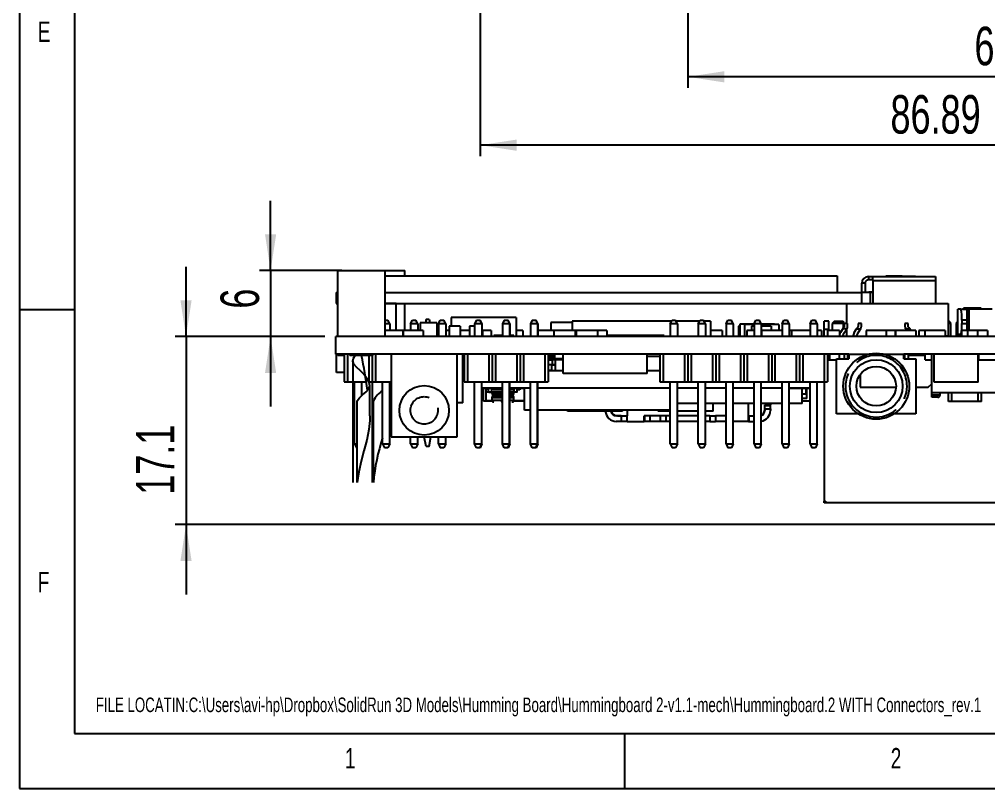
# Model space of a CAD drawing. Extents: x 5 to 415, y 3 to 292.
# Drawn here: x 5 to 93.1, y 5 to 74.9 of the extents above; entities that cross this region are included whole.
import ezdxf
from ezdxf.enums import TextEntityAlignment as Align

# ---------------------------------------------------------------- set-up
doc = ezdxf.new("R2010")
doc.units = 0
doc.linetypes.add('PHANTOM', pattern=[12.7, 6.35, -1.27, 1.27, -1.27, 1.27, -1.27])
doc.layers.get('0').update_dxf_attribs({"linetype": 'CONTINUOUS'})
doc.dimstyles.new('SLDDIMSTYLE0', dxfattribs={"dimtxt": 3.5, "dimasz": 3.302, "dimexe": 0, "dimexo": 0.0625, "dimgap": 0.875, "dimtad": 1, "dimrnd": 1e-09, "dimzin": 12, "dimsah": 1, "dimcen": 0.09, "dimazin": 3, "dimtfac": 1, "dimtmove": 0, "dimatfit": 3})
doc.dimstyles.new('SLDDIMSTYLE1', dxfattribs={"dimtxt": 3.5, "dimasz": 3.302, "dimexe": 0, "dimexo": 0.0625, "dimgap": 0.875, "dimtad": 1, "dimrnd": 1e-09, "dimzin": 12, "dimsah": 1, "dimcen": 0.09, "dimazin": 3, "dimtfac": 1, "dimtofl": 0, "dimtmove": 0, "dimatfit": 3})
doc.dimstyles.new('SLDDIMSTYLE6', dxfattribs={"dimtxt": 3.5, "dimasz": 3.302, "dimexe": 0, "dimexo": 0.0625, "dimgap": 0.875, "dimtad": 1, "dimrnd": 1e-09, "dimzin": 12, "dimsah": 1, "dimcen": 0.09, "dimazin": 3, "dimtfac": 1, "dimtmove": 0, "dimatfit": 3})

# ---------------------------------------------------------------- blocks, each defined once
blk = doc.blocks.new('_D_7')
at = {"color": 7, "linetype": 'CONTINUOUS'}
for p, q in [((133.75, 106.352), (133.75, 68.668)), ((65.734, 105.401), (65.734, 68.668)), ((133.75, 69.668), (65.734, 69.668))]:
    blk.add_line(p, q, dxfattribs=at)
for points in [[(65.734, 69.668), (69.036, 69.16), (69.036, 70.176)], [(133.75, 69.668), (130.448, 70.176), (130.448, 69.16)]]:
    blk.add_solid(points, dxfattribs=at)
at = {"color": 7, "linetype": 'CONTINUOUS', "width": 0.7}
blk.add_text('68.02', height=3.5, dxfattribs=at).set_placement((91.775, 69.668), align=Align.BOTTOM_LEFT)
blk = doc.blocks.new('_D_8')
at = {"color": 7, "linetype": 'CONTINUOUS'}
for p, q in [((133.75, 106.352), (133.75, 62.459)), ((46.865, 101.815), (46.865, 62.459)), ((133.75, 63.459), (46.865, 63.459))]:
    blk.add_line(p, q, dxfattribs=at)
for points in [[(46.865, 63.459), (50.167, 62.951), (50.167, 63.967)], [(133.75, 63.459), (130.448, 63.967), (130.448, 62.951)]]:
    blk.add_solid(points, dxfattribs=at)
at = {"color": 7, "linetype": 'CONTINUOUS', "width": 0.7}
blk.add_text('86.89', height=3.5, dxfattribs=at).set_placement((84.143, 63.459), align=Align.BOTTOM_LEFT)
blk = doc.blocks.new('_D_18')
at = {"color": 7, "linetype": 'CONTINUOUS'}
for p, q in [((20.141, 46.062), (20.141, 52.412)), ((32.75, 46.062), (19.141, 46.062)), ((20.141, 46.062), (20.141, 28.982)), ((99.45, 28.982), (19.141, 28.982)), ((20.141, 28.982), (20.141, 22.632))]:
    blk.add_line(p, q, dxfattribs=at)
for points in [[(20.141, 46.062), (20.649, 49.364), (19.633, 49.364)], [(20.141, 28.982), (19.633, 25.68), (20.649, 25.68)]]:
    blk.add_solid(points, dxfattribs=at)
at = {"color": 7, "linetype": 'CONTINUOUS', "width": 0.7}
blk.add_text('17.1', height=3.5, rotation=90, dxfattribs=at).set_placement((20.141, 31.697, -53.062), align=Align.BOTTOM_LEFT)
blk = doc.blocks.new('_D_19')
at = {"color": 7, "linetype": 'CONTINUOUS'}
for p, q in [((27.824, 52.062), (27.824, 58.412)), ((34.287, 52.062), (26.824, 52.062)), ((27.824, 52.062), (27.824, 46.062)), ((32.75, 46.062), (26.824, 46.062)), ((27.824, 46.062), (27.824, 39.712))]:
    blk.add_line(p, q, dxfattribs=at)
for points in [[(27.824, 52.062), (28.332, 55.364), (27.316, 55.364)], [(27.824, 46.062), (27.316, 42.76), (28.332, 42.76)]]:
    blk.add_solid(points, dxfattribs=at)
at = {"color": 7, "linetype": 'CONTINUOUS', "width": 0.7}
blk.add_text('6', height=3.5, rotation=90, dxfattribs=at).set_placement((27.824, 48.604, -53.062), align=Align.BOTTOM_LEFT)

msp = doc.modelspace()

# ---------------------------------------------------------------- linework, layer by layer
at = {"color": 7, "linetype": 'CONTINUOUS'}
for p, q in [((5, 292), (5, 5)), ((10, 287), (10, 10)), ((33.895, 52.062), (33.895, 46.062)), ((33.895, 52.062), (38.245, 52.062)), ((38.245, 46.062), (38.245, 52.062)), ((38.245, 52.062), (40.023, 52.062)), ((40.023, 51.582), (40.023, 52.062)), ((38.245, 51.582), (79.286, 51.582)), ((79.286, 51.582), (79.286, 50.082)), ((82.136, 51.512), (82.536, 51.512)), ((82.536, 51.512), (88.236, 51.512)), ((82.536, 51.162), (82.536, 51.512)), ((82.536, 51.162), (88.236, 51.162)), ((82.536, 51.162), (82.536, 49.082)), ((83.717, 51.512), (83.717, 51.572)), ((85.215, 51.572), (83.717, 51.572)), ((85.215, 51.512), (85.215, 51.572)), ((85.215, 51.572), (85.33, 51.572)), ((85.33, 51.512), (85.33, 51.572)), ((85.33, 51.572), (85.503, 51.572)), ((85.503, 51.512), (85.503, 51.572)), ((85.503, 51.572), (85.618, 51.572)), ((85.618, 51.512), (85.618, 51.572)), ((85.618, 51.572), (85.733, 51.572)), ((85.733, 51.512), (85.733, 51.572)), ((85.733, 51.572), (85.964, 51.572)), ((85.964, 51.512), (85.964, 51.572)), ((85.964, 51.572), (86.194, 51.572)), ((86.194, 51.512), (86.194, 51.572)), ((86.194, 51.572), (86.367, 51.572)), ((86.367, 51.512), (86.367, 51.572)), ((86.367, 51.572), (86.424, 51.572)), ((86.424, 51.512), (86.424, 51.572)), ((88.236, 51.512), (88.236, 51.162)), ((88.236, 51.162), (88.236, 49.082)), ((81.536, 50.082), (81.536, 50.912)), ((33.786, 50.082), (33.786, 49.082)), ((33.786, 50.082), (33.895, 50.082)), ((38.245, 50.082), (81.536, 50.082)), ((81.536, 49.082), (81.536, 50.082)), ((82.336, 50.082), (81.536, 50.082)), ((82.186, 50.132), (82.536, 50.132)), ((82.186, 50.082), (82.186, 50.132)), ((82.536, 50.082), (82.336, 50.082)), ((10, 48.5), (5, 48.5)), ((33.786, 49.082), (33.895, 49.082)), ((38.245, 49.082), (81.536, 49.082)), ((39.236, 49.062), (38.245, 49.062)), ((39.236, 46.612), (39.236, 49.062)), ((40.023, 46.612), (40.023, 49.082)), ((80.186, 47.262), (80.186, 49.082)), ((80.186, 49.082), (89.386, 49.082)), ((89.386, 49.082), (89.386, 46.112)), ((90.277, 46.262), (90.277, 48.562)), ((90.538, 48.562), (90.277, 48.562)), ((90.538, 48.562), (91.117, 48.562)), ((90.777, 48.562), (90.777, 48.662)), ((90.877, 48.662), (90.777, 48.662)), ((90.877, 48.662), (90.877, 48.562)), ((91.711, 48.662), (90.877, 48.662)), ((91.117, 47.562), (91.117, 48.562)), ((91.317, 48.562), (91.117, 48.562)), ((91.277, 48.552), (91.277, 46.612)), ((93.377, 48.552), (91.277, 48.552)), ((93.277, 48.562), (91.317, 48.562)), ((91.711, 48.662), (91.711, 48.562)), ((92.277, 48.662), (91.711, 48.662)), ((92.277, 48.662), (92.277, 48.562)), ((92.377, 48.662), (92.277, 48.662)), ((92.377, 48.662), (92.377, 48.562)), ((38.245, 47.562), (38.489, 47.562)), ((38.652, 47.212), (38.489, 47.562)), ((40.542, 47.212), (40.705, 47.562)), ((40.705, 47.562), (41.029, 47.562)), ((41.192, 47.212), (41.029, 47.562)), ((41.947, 47.637), (41.89, 47.332)), ((41.947, 47.637), (42.226, 47.637)), ((42.226, 47.637), (42.283, 47.332)), ((43.082, 47.212), (43.245, 47.562)), ((43.245, 47.562), (43.569, 47.562)), ((43.732, 47.212), (43.569, 47.562)), ((44.241, 47.812), (44.241, 47.012)), ((50.133, 47.812), (44.241, 47.812)), ((46.519, 47.562), (46.355, 47.212)), ((46.519, 47.562), (46.842, 47.562)), ((46.842, 47.562), (47.005, 47.212)), ((46.842, 47.562), (46.862, 47.562)), ((47.025, 47.212), (46.862, 47.562)), ((49.059, 47.562), (48.895, 47.212)), ((49.059, 47.562), (49.382, 47.562)), ((49.382, 47.562), (49.545, 47.212)), ((49.382, 47.562), (49.402, 47.562)), ((49.565, 47.212), (49.402, 47.562)), ((50.133, 47.812), (50.133, 46.062)), ((51.599, 47.562), (51.435, 47.212)), ((51.599, 47.562), (51.922, 47.562)), ((51.922, 47.562), (52.085, 47.212)), ((51.922, 47.562), (51.942, 47.562)), ((52.105, 47.212), (51.942, 47.562)), ((64.135, 47.212), (64.299, 47.562)), ((64.299, 47.562), (64.622, 47.562)), ((64.785, 47.212), (64.622, 47.562)), ((66.675, 47.212), (66.839, 47.562)), ((66.839, 47.562), (67.162, 47.562)), ((67.325, 47.212), (67.162, 47.562)), ((69.215, 47.212), (69.379, 47.562)), ((69.379, 47.562), (69.702, 47.562)), ((69.865, 47.212), (69.702, 47.562)), ((71.755, 47.212), (71.919, 47.562)), ((71.919, 47.562), (72.242, 47.562)), ((72.405, 47.212), (72.242, 47.562)), ((74.295, 47.212), (74.459, 47.562)), ((74.459, 47.562), (74.782, 47.562)), ((74.945, 47.212), (74.782, 47.562)), ((76.835, 47.212), (76.999, 47.562)), ((76.999, 47.562), (77.322, 47.562)), ((77.485, 47.212), (77.322, 47.562)), ((90.617, 47.562), (90.617, 47.262)), ((91.277, 48.062), (91.117, 48.062)), ((91.277, 48.042), (91.117, 48.042)), ((91.117, 47.262), (91.117, 47.562)), ((38.652, 47.212), (38.245, 47.212)), ((38.652, 47.212), (38.652, 46.612)), ((41.192, 47.212), (40.542, 47.212)), ((40.542, 47.212), (40.542, 46.612)), ((41.192, 47.212), (41.192, 46.612)), ((41.415, 47.332), (41.415, 46.612)), ((42.939, 47.332), (41.415, 47.332)), ((42.939, 47.332), (42.939, 46.062)), ((43.082, 47.212), (43.082, 46.062)), ((43.732, 47.212), (43.082, 47.212)), ((43.732, 47.212), (43.732, 46.062)), ((45.058, 47.012), (44.042, 47.012)), ((44.042, 47.012), (44.042, 46.062)), ((45.058, 47.012), (45.058, 46.062)), ((46.355, 47.012), (45.896, 47.012)), ((45.896, 47.012), (45.896, 46.062)), ((47.005, 47.212), (46.355, 47.212)), ((46.355, 47.212), (46.355, 46.062)), ((47.005, 47.212), (47.005, 46.062)), ((47.025, 47.212), (47.005, 47.212)), ((47.025, 47.212), (47.025, 46.062)), ((49.545, 47.212), (48.895, 47.212)), ((48.895, 47.212), (48.895, 46.062)), ((49.545, 47.212), (49.545, 46.062)), ((49.565, 47.212), (49.545, 47.212)), ((49.565, 47.212), (49.565, 46.062)), ((52.085, 47.212), (51.435, 47.212)), ((51.435, 47.212), (51.435, 46.062)), ((52.085, 47.212), (52.085, 46.062)), ((52.105, 47.212), (52.085, 47.212)), ((52.105, 47.212), (52.105, 46.062)), ((53.288, 47.362), (53.288, 46.612)), ((55.235, 47.362), (53.288, 47.362)), ((55.235, 47.462), (55.235, 46.612)), ((64.252, 47.462), (55.235, 47.462)), ((64.785, 47.212), (64.135, 47.212)), ((64.135, 47.212), (64.135, 46.062)), ((66.792, 47.462), (64.669, 47.462)), ((64.785, 47.212), (64.785, 46.062)), ((67.325, 47.212), (66.675, 47.212)), ((66.675, 47.212), (66.675, 46.062)), ((67.785, 47.462), (67.209, 47.462)), ((67.325, 47.212), (67.325, 46.062)), ((67.785, 47.462), (67.785, 46.062)), ((69.865, 47.212), (69.215, 47.212)), ((69.215, 47.212), (69.215, 46.062)), ((69.865, 47.212), (69.865, 46.062)), ((70.331, 47.012), (70.331, 46.062)), ((70.472, 47.012), (70.331, 47.012)), ((71.755, 47.182), (70.472, 47.182)), ((70.472, 47.182), (70.472, 46.062)), ((70.879, 47.172), (70.879, 46.062)), ((71.755, 47.172), (70.879, 47.172)), ((71.525, 47.012), (71.525, 46.612)), ((71.755, 47.012), (71.525, 47.012)), ((72.405, 47.212), (71.755, 47.212)), ((71.755, 47.212), (71.755, 46.062)), ((72.405, 47.212), (72.405, 46.062)), ((73.594, 47.182), (72.405, 47.182)), ((74, 47.172), (72.405, 47.172)), ((73.303, 47.012), (72.405, 47.012)), ((73.303, 47.012), (73.303, 46.612)), ((73.594, 47.182), (73.594, 47.172)), ((74, 47.172), (74, 46.612)), ((74.295, 47.212), (74.295, 46.062)), ((74.945, 47.212), (74.295, 47.212)), ((74.945, 47.212), (74.945, 46.062)), ((77.485, 47.212), (76.835, 47.212)), ((76.835, 47.212), (76.835, 46.062)), ((77.485, 47.212), (77.485, 46.062)), ((78.53, 47.462), (78.13, 47.462)), ((78.13, 46.712), (78.13, 47.462)), ((78.13, 46.062), (78.13, 46.712)), ((78.53, 46.712), (78.53, 47.462)), ((78.53, 46.612), (78.53, 46.712)), ((79.055, 47.462), (78.855, 47.262)), ((78.855, 47.262), (78.855, 46.612)), ((79.855, 47.262), (78.855, 47.262)), ((79.055, 47.462), (79.855, 47.462)), ((79.809, 46.762), (79.604, 46.443)), ((79.855, 47.462), (79.855, 47.262)), ((79.855, 47.262), (79.855, 46.835)), ((79.856, 46.281), (80.165, 46.762)), ((80.25, 47.262), (79.95, 47.262)), ((79.95, 47.262), (79.95, 47.012)), ((80.186, 46.062), (80.186, 46.795)), ((80.25, 47.012), (80.25, 47.262)), ((80.854, 46.443), (81.059, 46.762)), ((81.415, 46.762), (81.106, 46.281)), ((81.5, 47.262), (81.2, 47.262)), ((81.2, 47.262), (81.2, 47.012)), ((81.5, 47.012), (81.5, 47.262)), ((85.75, 47.262), (85.45, 47.262)), ((85.45, 47.262), (85.45, 47.012)), ((85.536, 46.762), (85.632, 46.612)), ((85.75, 47.012), (85.75, 47.262)), ((85.989, 46.612), (85.892, 46.762)), ((89.386, 47.462), (89.44, 47.462)), ((89.64, 47.262), (89.386, 47.262)), ((89.64, 47.262), (89.44, 47.462)), ((89.64, 46.062), (89.64, 47.262)), ((90.277, 47.429), (90.11, 47.262)), ((90.11, 47.262), (90.11, 46.062)), ((90.277, 47.262), (90.11, 47.262)), ((91.117, 46.612), (91.117, 47.262)), ((91.117, 46.782), (91.277, 46.782)), ((33.75, 44.462), (33.75, 46.062)), ((133.75, 46.062), (33.75, 46.062)), ((39.847, 46.612), (38.245, 46.612)), ((39.847, 46.612), (39.847, 46.062)), ((39.871, 46.612), (39.847, 46.612)), ((39.871, 46.612), (39.871, 46.062)), ((41.701, 46.612), (39.871, 46.612)), ((41.701, 46.612), (41.701, 46.062)), ((44.042, 46.612), (43.732, 46.612)), ((45.896, 46.612), (45.058, 46.612)), ((47.065, 46.612), (47.025, 46.612)), ((47.065, 46.612), (47.065, 46.062)), ((47.868, 46.612), (47.065, 46.612)), ((47.868, 46.612), (47.868, 46.062)), ((48.11, 46.162), (48.11, 46.062)), ((48.884, 46.162), (48.11, 46.162)), ((49.91, 46.162), (49.565, 46.162)), ((49.91, 46.062), (49.91, 46.162)), ((50.73, 46.612), (50.133, 46.612)), ((50.73, 46.612), (50.73, 46.062)), ((50.802, 46.162), (50.73, 46.162)), ((50.802, 46.062), (50.802, 46.162)), ((53.567, 46.612), (52.105, 46.612)), ((53.212, 46.662), (53.212, 46.612)), ((53.288, 46.662), (53.212, 46.662)), ((53.567, 46.612), (53.567, 46.062)), ((55.498, 46.612), (53.567, 46.612)), ((55.498, 46.612), (55.498, 46.062)), ((55.599, 46.612), (55.498, 46.612)), ((55.599, 46.612), (55.599, 46.062)), ((57.53, 46.612), (55.599, 46.612)), ((57.53, 46.612), (57.53, 46.062)), ((58.368, 46.612), (57.53, 46.612)), ((58.368, 46.612), (58.368, 46.062)), ((63.586, 46.162), (58.368, 46.162)), ((63.586, 46.062), (63.586, 46.162)), ((68.858, 46.612), (67.791, 46.612)), ((67.791, 46.612), (67.791, 46.062)), ((68.858, 46.612), (68.858, 46.062)), ((71.08, 46.612), (71.08, 46.062)), ((71.755, 46.612), (71.08, 46.612)), ((72.439, 46.612), (72.439, 46.062)), ((74.295, 46.612), (72.439, 46.612)), ((75.152, 46.612), (74.945, 46.612)), ((76.835, 46.612), (75.152, 46.612)), ((75.152, 46.612), (75.152, 46.062)), ((77.881, 46.612), (77.485, 46.612)), ((77.881, 46.612), (77.881, 46.062)), ((78.434, 46.612), (78.434, 46.062)), ((79.501, 46.612), (78.434, 46.612)), ((79.501, 46.612), (79.501, 46.109)), ((79.501, 46.075), (79.501, 46.062)), ((79.855, 46.28), (79.855, 46.062)), ((83.763, 46.612), (81.933, 46.612)), ((81.933, 46.612), (81.933, 46.062)), ((83.763, 46.612), (83.763, 46.062)), ((84.568, 46.612), (83.763, 46.612)), ((84.568, 46.612), (84.568, 46.062)), ((84.61, 46.612), (84.6, 46.612)), ((84.6, 46.612), (84.6, 46.062)), ((86.44, 46.612), (84.61, 46.612)), ((84.61, 46.612), (84.61, 46.062)), ((86.44, 46.612), (86.44, 46.062)), ((86.73, 46.612), (86.73, 46.062)), ((87.277, 46.612), (86.73, 46.612)), ((87.277, 46.612), (87.277, 46.062)), ((89.107, 46.612), (87.277, 46.612)), ((89.107, 46.612), (89.107, 46.062)), ((89.386, 46.112), (89.107, 46.112)), ((89.386, 46.062), (89.386, 46.112)), ((90.538, 46.262), (90.277, 46.262)), ((90.277, 46.062), (90.277, 46.262)), ((90.607, 46.262), (90.538, 46.262)), ((90.607, 46.612), (90.607, 46.062)), ((91.135, 46.612), (90.607, 46.612)), ((91.135, 46.612), (91.135, 46.062)), ((92.065, 46.612), (91.135, 46.612)), ((92.967, 46.612), (92.065, 46.612)), ((92.065, 46.612), (92.065, 46.062)), ((92.967, 46.612), (92.967, 46.062)), ((38.778, 44.462), (33.75, 44.462)), ((33.808, 42.812), (33.808, 44.462)), ((33.936, 44.462), (33.936, 44.362)), ((34.517, 44.362), (33.936, 44.362)), ((34.517, 44.462), (34.517, 41.962)), ((34.817, 44.462), (34.817, 41.962)), ((35.02, 44.462), (35.02, 44.362)), ((37.12, 44.362), (35.02, 44.362)), ((36.757, 44.362), (36.757, 41.962)), ((37.057, 44.362), (37.057, 41.962)), ((37.12, 44.362), (37.12, 44.462)), ((37.357, 44.462), (37.357, 41.962)), ((38.778, 44.462), (38.778, 36.962)), ((44.778, 44.462), (38.778, 44.462)), ((44.778, 36.962), (44.778, 44.462)), ((80.35, 44.462), (44.778, 44.462)), ((45.296, 40.062), (45.296, 44.462)), ((45.41, 44.462), (45.41, 41.962)), ((45.71, 44.462), (45.71, 41.962)), ((47.65, 44.462), (47.65, 41.962)), ((47.95, 44.462), (47.95, 41.962)), ((48.25, 44.462), (48.25, 41.962)), ((50.19, 44.462), (50.19, 41.962)), ((50.49, 44.462), (50.49, 41.962)), ((50.79, 44.462), (50.79, 41.962)), ((52.73, 44.462), (52.73, 41.962)), ((53.03, 44.462), (53.03, 41.962)), ((53.05, 44.462), (53.05, 41.962)), ((53.643, 44.312), (53.05, 44.312)), ((53.643, 44.162), (53.05, 44.162)), ((54.405, 44.062), (53.05, 44.062)), ((53.643, 44.062), (53.643, 44.462)), ((54.405, 42.712), (54.405, 44.462)), ((62.025, 42.712), (62.025, 44.462)), ((63.19, 44.272), (62.025, 44.272)), ((63.19, 44.462), (63.19, 41.962)), ((63.49, 44.462), (63.49, 41.962)), ((65.43, 44.462), (65.43, 41.962)), ((65.73, 44.462), (65.73, 41.962)), ((66.03, 44.462), (66.03, 41.962)), ((67.97, 44.462), (67.97, 41.962)), ((68.27, 44.462), (68.27, 41.962)), ((68.57, 44.462), (68.57, 41.962)), ((70.51, 44.462), (70.51, 41.962)), ((70.81, 44.462), (70.81, 41.962)), ((71.11, 44.462), (71.11, 41.962)), ((73.05, 44.462), (73.05, 41.962)), ((73.35, 44.462), (73.35, 41.962)), ((73.65, 44.462), (73.65, 41.962)), ((75.59, 44.462), (75.59, 41.962)), ((75.89, 44.462), (75.89, 41.962)), ((76.19, 44.462), (76.19, 41.962)), ((78.13, 44.462), (78.13, 41.962)), ((78.43, 44.462), (78.43, 41.962)), ((78.583, 43.912), (78.583, 44.462)), ((78.624, 43.912), (78.624, 44.462)), ((79.25, 44.062), (80.35, 44.062)), ((79.25, 39.062), (79.25, 44.062)), ((79.513, 44.062), (79.513, 44.462)), ((79.95, 44.462), (79.95, 44.062)), ((80.25, 44.462), (80.25, 44.062)), ((80.35, 44.462), (82.082, 44.462)), ((80.35, 44.462), (80.35, 44.062)), ((83.619, 44.462), (85.35, 44.462)), ((85.35, 44.062), (85.35, 44.462)), ((95.82, 44.462), (85.35, 44.462)), ((85.45, 44.361), (85.35, 44.361)), ((85.35, 44.062), (86.45, 44.062)), ((85.45, 44.062), (85.45, 44.462)), ((85.75, 44.462), (85.75, 44.062)), ((87.305, 44.361), (85.75, 44.361)), ((85.936, 44.462), (85.936, 44.361)), ((86.45, 44.062), (86.45, 39.062)), ((86.886, 44.361), (86.886, 44.462)), ((87.08, 44.361), (87.08, 44.462)), ((87.136, 44.361), (87.136, 44.462)), ((87.305, 43.962), (87.305, 44.462)), ((87.905, 40.962), (87.905, 44.462)), ((88.102, 41.922), (88.102, 44.462)), ((92.102, 41.922), (92.102, 44.462)), ((92.175, 43.912), (92.175, 44.462)), ((35.287, 43.839), (35.287, 32.816)), ((45.41, 43.462), (45.296, 43.462)), ((53.409, 43.912), (53.05, 43.912)), ((53.682, 43.512), (53.05, 43.512)), ((53.338, 43.462), (53.338, 42.962)), ((53.682, 43.462), (53.338, 43.462)), ((53.341, 43.562), (53.341, 43.512)), ((53.405, 43.562), (53.341, 43.562)), ((53.405, 43.562), (53.405, 43.512)), ((53.409, 43.562), (53.405, 43.562)), ((53.409, 43.962), (53.409, 43.512)), ((53.682, 43.962), (53.409, 43.962)), ((53.682, 43.962), (53.682, 42.962)), ((54.405, 43.962), (53.682, 43.962)), ((78.624, 43.912), (78.43, 43.912)), ((79.25, 43.912), (78.583, 43.912)), ((87.305, 43.962), (87.905, 43.962)), ((94.106, 43.912), (92.175, 43.912)), ((34.517, 42.812), (33.808, 42.812)), ((45.296, 42.706), (45.375, 42.762)), ((45.41, 42.612), (45.296, 42.612)), ((45.41, 42.762), (45.375, 42.762)), ((53.291, 42.976), (53.05, 42.976)), ((54.405, 42.962), (53.05, 42.962)), ((53.291, 42.976), (53.291, 42.962)), ((62.025, 42.712), (54.405, 42.712)), ((63.19, 42.962), (62.025, 42.962)), ((81.381, 42.602), (81.381, 41.462)), ((34.517, 41.962), (34.817, 41.962)), ((34.817, 41.962), (36.52, 41.962)), ((35.462, 36.312), (35.462, 41.962)), ((36.112, 40.707), (36.112, 41.962)), ((36.757, 41.962), (37.057, 41.962)), ((36.854, 38.881), (36.854, 41.616)), ((37.057, 41.962), (37.357, 41.962)), ((37.065, 41.962), (37.065, 32.816)), ((37.357, 41.962), (38.778, 41.962)), ((38.002, 36.312), (38.002, 41.962)), ((38.652, 36.312), (38.652, 41.962)), ((45.41, 41.962), (45.71, 41.962)), ((45.71, 41.962), (47.65, 41.962)), ((45.769, 41.922), (45.769, 41.962)), ((46.355, 41.922), (45.769, 41.922)), ((46.355, 36.312), (46.355, 41.962)), ((47.005, 36.312), (47.005, 41.962)), ((47.025, 36.312), (47.025, 41.962)), ((47.65, 41.962), (47.95, 41.962)), ((47.95, 41.962), (48.25, 41.962)), ((48.25, 41.962), (50.19, 41.962)), ((48.895, 36.312), (48.895, 41.962)), ((49.545, 36.312), (49.545, 41.962)), ((49.565, 36.312), (49.565, 41.962)), ((50.19, 41.962), (50.49, 41.962)), ((50.49, 41.962), (50.79, 41.962)), ((50.79, 41.962), (52.73, 41.962)), ((51.435, 36.312), (51.435, 41.962)), ((52.085, 36.312), (52.085, 41.962)), ((52.105, 36.312), (52.105, 41.962)), ((52.73, 41.962), (53.03, 41.962)), ((53.03, 41.962), (53.05, 41.962)), ((63.19, 41.962), (63.49, 41.962)), ((63.49, 41.962), (65.43, 41.962)), ((64.135, 36.312), (64.135, 41.962)), ((64.785, 36.312), (64.785, 41.962)), ((65.43, 41.962), (65.73, 41.962)), ((65.73, 41.962), (66.03, 41.962)), ((66.03, 41.962), (67.97, 41.962)), ((66.675, 36.312), (66.675, 41.962)), ((67.325, 36.312), (67.325, 41.962)), ((67.97, 41.962), (68.27, 41.962)), ((68.27, 41.962), (68.57, 41.962)), ((68.57, 41.962), (70.51, 41.962)), ((69.215, 36.312), (69.215, 41.962)), ((69.865, 36.312), (69.865, 41.962)), ((70.51, 41.962), (70.81, 41.962)), ((70.81, 41.962), (71.11, 41.962)), ((71.11, 41.962), (73.05, 41.962)), ((71.755, 36.312), (71.755, 41.962)), ((72.405, 36.312), (72.405, 41.962)), ((73.05, 41.962), (73.35, 41.962)), ((73.35, 41.962), (73.65, 41.962)), ((73.65, 41.962), (75.59, 41.962)), ((74.295, 36.312), (74.295, 41.962)), ((74.945, 36.312), (74.945, 41.962)), ((75.59, 41.962), (75.89, 41.962)), ((75.89, 41.962), (76.19, 41.962)), ((76.19, 41.962), (78.13, 41.962)), ((76.835, 36.312), (76.835, 41.962)), ((77.485, 36.312), (77.485, 41.962)), ((78.13, 41.962), (78.43, 41.962)), ((78.13, 41.962), (78.13, 31.123)), ((81.381, 41.462), (84.648, 41.462)), ((86.45, 41.462), (87.581, 41.462)), ((87.581, 41.462), (87.905, 41.787)), ((87.581, 41.462), (87.905, 41.787)), ((92.102, 41.922), (88.102, 41.922)), ((48.895, 41.388), (47.025, 41.388)), ((48.915, 41.338), (47.025, 41.338)), ((47.177, 40.188), (47.177, 41.338)), ((47.376, 41.333), (47.376, 41.023)), ((47.376, 41.333), (47.383, 41.333)), ((47.383, 41.023), (47.376, 41.023)), ((47.383, 41.333), (47.383, 41.023)), ((47.383, 41.333), (47.633, 41.333)), ((47.596, 41.023), (47.383, 41.023)), ((47.419, 41.333), (47.419, 41.338)), ((47.419, 40.238), (47.419, 41.023)), ((47.633, 41.063), (47.633, 41.338)), ((47.663, 41.033), (47.933, 41.033)), ((47.933, 41.033), (48.895, 41.033)), ((47.933, 41.023), (47.933, 40.925)), ((47.933, 40.542), (47.933, 40.303)), ((47.979, 41.033), (47.979, 41.023)), ((48.033, 41.338), (48.033, 41.233)), ((48.895, 41.233), (48.033, 41.233)), ((51.435, 41.388), (49.565, 41.388)), ((50.888, 41.338), (49.565, 41.338)), ((49.833, 41.233), (49.565, 41.233)), ((49.565, 41.033), (49.933, 41.033)), ((49.833, 41.233), (49.833, 41.338)), ((49.933, 40.925), (49.933, 41.033)), ((50.203, 41.033), (49.933, 41.033)), ((49.933, 40.303), (49.933, 40.542)), ((50.233, 41.063), (50.233, 41.338)), ((50.483, 41.233), (50.233, 41.233)), ((50.483, 41.338), (50.483, 41.233)), ((50.888, 39.388), (50.888, 41.388)), ((64.135, 41.388), (52.105, 41.388)), ((66.675, 41.388), (64.785, 41.388)), ((69.215, 41.388), (67.325, 41.388)), ((71.755, 41.388), (69.865, 41.388)), ((74.295, 41.388), (72.405, 41.388)), ((76.835, 41.388), (74.945, 41.388)), ((76.835, 41.338), (74.945, 41.338)), ((76.106, 39.988), (76.106, 41.338)), ((76.497, 40.838), (76.106, 40.838)), ((76.497, 40.838), (76.497, 41.338)), ((76.546, 40.438), (76.546, 41.338)), ((93.905, 40.962), (87.905, 40.962)), ((87.905, 40.762), (87.905, 40.962)), ((87.905, 40.562), (87.905, 40.762)), ((88.455, 40.562), (87.905, 40.562)), ((88.655, 40.762), (88.655, 40.962)), ((89.405, 40.162), (89.405, 40.962)), ((92.405, 40.162), (92.405, 40.962)), ((35.69, 32.816), (35.69, 40.216)), ((37.165, 32.816), (37.165, 40.216)), ((45.296, 40.062), (44.778, 40.062)), ((47.419, 40.188), (47.177, 40.188)), ((47.419, 40.188), (47.419, 40.238)), ((47.946, 40.238), (47.419, 40.238)), ((47.97, 40.188), (47.419, 40.188)), ((50.888, 40.188), (49.888, 40.188)), ((50.888, 40.238), (49.92, 40.238)), ((66.675, 39.988), (64.785, 39.988)), ((69.215, 39.988), (67.325, 39.988)), ((68.048, 39.288), (68.048, 39.988)), ((71.755, 39.988), (69.865, 39.988)), ((71.234, 38.862), (71.234, 39.988)), ((74.295, 39.988), (72.405, 39.988)), ((73.234, 39.862), (72.734, 39.862)), ((72.734, 39.462), (72.734, 39.862)), ((72.734, 39.812), (73.234, 39.812)), ((73.234, 39.988), (73.234, 39.862)), ((73.234, 39.812), (73.234, 39.862)), ((73.234, 39.512), (73.234, 39.812)), ((76.106, 39.988), (74.945, 39.988)), ((76.546, 40.438), (76.106, 40.438)), ((76.835, 40.188), (76.106, 40.188)), ((89.705, 40.162), (89.405, 40.162)), ((92.105, 40.162), (89.705, 40.162)), ((92.405, 40.162), (92.105, 40.162)), ((51.435, 39.388), (50.888, 39.388)), ((64.135, 39.388), (52.105, 39.388)), ((54.791, 39.288), (54.791, 39.388)), ((59.791, 39.288), (54.791, 39.288)), ((59.684, 38.862), (59.234, 38.862)), ((59.334, 38.862), (60.234, 38.862)), ((59.684, 38.862), (59.684, 38.362)), ((59.791, 39.288), (59.791, 39.388)), ((60.184, 38.862), (60.184, 38.362)), ((60.234, 39.388), (60.234, 38.862)), ((60.234, 38.362), (60.234, 38.862)), ((61.754, 38.362), (61.754, 38.862)), ((61.784, 38.862), (61.754, 38.862)), ((61.784, 38.862), (61.784, 38.362)), ((62.284, 38.862), (61.784, 38.862)), ((62.284, 38.862), (62.284, 38.362)), ((63.234, 38.862), (62.284, 38.862)), ((63.048, 39.288), (63.048, 39.388)), ((64.135, 39.288), (63.048, 39.288)), ((63.234, 38.862), (63.234, 38.362)), ((63.734, 38.862), (63.234, 38.862)), ((63.734, 38.862), (63.734, 38.362)), ((64.135, 38.862), (63.734, 38.862)), ((66.675, 39.288), (64.785, 39.288)), ((66.675, 38.862), (64.785, 38.862)), ((68.048, 39.288), (67.325, 39.288)), ((67.734, 38.862), (67.325, 38.862)), ((67.734, 38.862), (67.734, 38.362)), ((67.734, 38.862), (68.234, 38.862)), ((69.184, 38.862), (68.234, 38.862)), ((68.234, 38.862), (68.234, 38.362)), ((69.184, 38.862), (69.184, 38.362)), ((69.184, 38.862), (69.215, 38.862)), ((71.234, 38.862), (71.755, 38.862)), ((71.234, 38.362), (71.234, 38.862)), ((71.284, 38.862), (71.284, 38.362)), ((72.734, 39.512), (72.734, 39.362)), ((73.234, 39.512), (73.234, 39.362)), ((81.192, 39.062), (79.25, 39.062)), ((86.45, 39.062), (84.509, 39.062)), ((59.684, 38.362), (59.234, 38.362)), ((60.184, 38.362), (59.684, 38.362)), ((60.234, 38.362), (60.184, 38.362)), ((60.234, 38.362), (61.754, 38.362)), ((61.784, 38.362), (61.754, 38.362)), ((62.284, 38.362), (61.784, 38.362)), ((63.234, 38.362), (62.284, 38.362)), ((63.734, 38.362), (63.234, 38.362)), ((64.135, 38.362), (63.734, 38.362)), ((66.675, 38.362), (64.785, 38.362)), ((67.734, 38.362), (67.325, 38.362)), ((67.734, 38.362), (68.234, 38.362)), ((69.184, 38.362), (68.234, 38.362)), ((69.184, 38.362), (69.215, 38.362)), ((71.234, 38.362), (69.865, 38.362)), ((71.234, 38.362), (71.284, 38.362)), ((71.284, 38.362), (71.755, 38.362)), ((35.462, 36.312), (35.69, 36.312)), ((35.462, 36.312), (35.625, 35.962)), ((38.002, 36.312), (38.652, 36.312)), ((38.002, 36.312), (38.165, 35.962)), ((38.652, 36.312), (38.489, 35.962)), ((38.778, 36.962), (44.778, 36.962)), ((40.542, 36.312), (40.542, 36.962)), ((40.542, 36.312), (41.192, 36.312)), ((40.542, 36.312), (40.705, 35.962)), ((41.192, 36.312), (41.029, 35.962)), ((41.192, 36.312), (41.192, 36.962)), ((41.947, 36.08), (41.781, 36.962)), ((42.226, 36.08), (42.391, 36.962)), ((43.082, 36.312), (43.082, 36.962)), ((43.082, 36.312), (43.732, 36.312)), ((43.082, 36.312), (43.245, 35.962)), ((43.732, 36.312), (43.569, 35.962)), ((43.732, 36.312), (43.732, 36.962)), ((46.355, 36.312), (47.005, 36.312)), ((46.519, 35.962), (46.355, 36.312)), ((46.842, 35.962), (47.005, 36.312)), ((47.025, 36.312), (46.862, 35.962)), ((47.005, 36.312), (47.025, 36.312)), ((48.895, 36.312), (49.545, 36.312)), ((49.059, 35.962), (48.895, 36.312)), ((49.382, 35.962), (49.545, 36.312)), ((49.565, 36.312), (49.402, 35.962)), ((49.545, 36.312), (49.565, 36.312)), ((51.435, 36.312), (52.085, 36.312)), ((51.599, 35.962), (51.435, 36.312)), ((51.922, 35.962), (52.085, 36.312)), ((52.105, 36.312), (51.942, 35.962)), ((52.085, 36.312), (52.105, 36.312)), ((64.135, 36.312), (64.785, 36.312)), ((64.135, 36.312), (64.299, 35.962)), ((64.785, 36.312), (64.622, 35.962)), ((66.675, 36.312), (67.325, 36.312)), ((66.675, 36.312), (66.839, 35.962)), ((67.325, 36.312), (67.162, 35.962)), ((69.215, 36.312), (69.865, 36.312)), ((69.215, 36.312), (69.379, 35.962)), ((69.865, 36.312), (69.702, 35.962)), ((71.755, 36.312), (72.405, 36.312)), ((71.755, 36.312), (71.919, 35.962)), ((72.405, 36.312), (72.242, 35.962)), ((74.295, 36.312), (74.945, 36.312)), ((74.295, 36.312), (74.459, 35.962)), ((74.945, 36.312), (74.782, 35.962)), ((76.835, 36.312), (77.485, 36.312)), ((76.835, 36.312), (76.999, 35.962)), ((77.485, 36.312), (77.322, 35.962)), ((38.489, 35.962), (38.165, 35.962)), ((41.029, 35.962), (40.705, 35.962)), ((42.226, 36.08), (41.947, 36.08)), ((43.569, 35.962), (43.245, 35.962)), ((46.842, 35.962), (46.519, 35.962)), ((46.862, 35.962), (46.842, 35.962)), ((49.382, 35.962), (49.059, 35.962)), ((49.402, 35.962), (49.382, 35.962)), ((51.922, 35.962), (51.599, 35.962)), ((51.942, 35.962), (51.922, 35.962)), ((64.622, 35.962), (64.299, 35.962)), ((67.162, 35.962), (66.839, 35.962)), ((69.702, 35.962), (69.379, 35.962)), ((72.242, 35.962), (71.919, 35.962)), ((74.782, 35.962), (74.459, 35.962)), ((77.322, 35.962), (76.999, 35.962)), ((78.23, 31.123), (78.13, 31.123)), ((78.13, 30.962), (78.13, 31.123)), ((78.23, 30.962), (78.13, 30.962)), ((78.23, 31.123), (78.23, 30.962)), ((93.91, 30.962), (78.23, 30.962)), ((10, 10), (227.8, 10)), ((60, 5), (60, 10)), ((5, 5), (415, 5))]:
    msp.add_line(p, q, dxfattribs=at)
at = {"color": 8, "linetype": 'PHANTOM'}
for p, q in [((82.136, 51.512), (82.136, 51.212)), ((82.536, 51.212), (82.136, 51.212)), ((81.836, 50.912), (81.536, 50.912)), ((81.836, 50.912), (81.836, 50.082)), ((82.336, 49.082), (82.336, 50.082)), ((91.317, 48.552), (91.317, 48.562)), ((91.117, 47.562), (90.617, 47.562)), ((78.53, 46.712), (78.13, 46.712)), ((80.165, 46.762), (79.809, 46.762)), ((81.059, 46.762), (81.415, 46.762)), ((85.892, 46.762), (85.536, 46.762)), ((90.617, 47.262), (91.117, 47.262)), ((47.633, 41.063), (47.933, 41.063)), ((47.933, 41.063), (47.933, 41.338)), ((47.933, 41.033), (47.933, 41.063)), ((47.933, 41.063), (48.895, 41.063)), ((47.933, 40.925), (48.895, 40.925)), ((47.933, 40.542), (48.895, 40.542)), ((47.988, 40.829), (48.895, 40.829)), ((48.895, 40.637), (47.988, 40.637)), ((49.565, 41.063), (49.933, 41.063)), ((49.565, 40.925), (49.933, 40.925)), ((49.565, 40.829), (49.878, 40.829)), ((49.878, 40.637), (49.565, 40.637)), ((49.565, 40.542), (49.933, 40.542)), ((49.933, 41.338), (49.933, 41.063)), ((49.933, 41.063), (49.933, 41.033)), ((49.933, 41.063), (50.233, 41.063)), ((87.905, 40.762), (88.655, 40.762)), ((89.705, 40.162), (89.705, 40.962)), ((92.105, 40.162), (92.105, 40.962)), ((47.933, 40.303), (48.895, 40.303)), ((49.565, 40.303), (49.933, 40.303)), ((72.734, 39.512), (73.234, 39.512))]:
    msp.add_line(p, q, dxfattribs=at)
at = {"color": 7, "linetype": 'CONTINUOUS', "flags": 128}
for points in [[(79.809, 46.762), (79.852, 46.829), (79.894, 46.895), (79.935, 46.958)], [(79.95, 47.012), (79.944, 46.978), (79.935, 46.958)], [(80.165, 46.762), (80.172, 46.774), (80.18, 46.785), (80.187, 46.796)], [(81.185, 46.958), (81.144, 46.895), (81.102, 46.829), (81.059, 46.762)], [(81.2, 47.012), (81.194, 46.978), (81.185, 46.958)], [(81.415, 46.762), (81.422, 46.774), (81.43, 46.785), (81.437, 46.796)], [(85.536, 46.762), (85.528, 46.774), (85.521, 46.785), (85.514, 46.796)], [(85.766, 46.958), (85.753, 46.991), (85.75, 47.012)], [(85.766, 46.958), (85.807, 46.895), (85.849, 46.829), (85.892, 46.762)], [(35.69, 40.216), (35.897, 40.494), (36.177, 40.772), (36.496, 41.05), (36.755, 41.328), (36.854, 41.606), (36.786, 41.883), (36.627, 42.161), (36.451, 42.439), (36.244, 42.717), (35.964, 42.995), (35.645, 43.273), (35.385, 43.551), (35.287, 43.829), (35.355, 44.107), (35.501, 44.362)], [(36.845, 38.881), (36.842, 38.442), (36.755, 37.628), (36.553, 36.651), (36.304, 35.701), (36.057, 34.741), (35.851, 33.785), (35.69, 32.816)]]:
    msp.add_lwpolyline(points, dxfattribs=at)
at = {"color": 7, "linetype": 'CONTINUOUS'}
for centre, radius in [((82.85, 41.562), 3), ((82.85, 41.562), 2.4), ((82.85, 41.562), 1.8), ((41.778, 39.362), 2.25)]:
    msp.add_circle(centre, radius, dxfattribs=at)
at = {"color": 8, "linetype": 'PHANTOM'}
msp.add_circle((41.778, 39.362), 1.25, dxfattribs=at)
at = {"color": 7, "linetype": 'CONTINUOUS'}
for centre, radius, start, end in [((82.136, 50.912), 0.6, 90, 180), ((87.259, 47.801), 3.366, 355.94242, 13.07864), ((79.85, 47.012), 0.4, 327.26778, 0.00198), ((81.1, 47.012), 0.4, 327.26778, 0.00198), ((85.85, 47.012), 0.4, 180.0024, 212.72966), ((87.518, 47.004), 3.11, 346.20902, 4.76993), ((80.15, 46.092), 0.65, 147.26859, 181.52426), ((80.15, 46.092), 0.35, 147.26859, 184.85931), ((81.4, 46.092), 0.65, 147.26859, 182.61432), ((81.4, 46.092), 0.35, 147.26859, 184.85931), ((-1.794, 36.171), 38.753, 7.4502, 12.20298), ((39.174, 39.265), 2.223, 121.81545, 154.66381), ((47.663, 41.063), 0.03, 180, 270), ((48.043, 40.925), 0.11, 180, 240.1365), ((48.04, 40.543), 0.107, 118.89077, 180.97273), ((47.933, 40.733), 0.111, 299.8635, 60.1365), ((49.933, 40.733), 0.111, 119.8635, 240.1365), ((49.823, 40.925), 0.11, 299.8635, 0), ((49.826, 40.543), 0.107, 359.02727, 61.10923), ((50.203, 41.063), 0.03, 270, 0), ((88.455, 40.762), 0.2, 270, 0), ((48.103, 40.303), 0.17, 180, 270), ((48.096, 40.303), 0.17, 202.47951, 270), ((48.916, 40.273), 0.14, 194.47751, 261.68217), ((48.923, 40.273), 0.14, 180, 258.51609), ((49.756, 40.303), 0.17, 270, 304.16762), ((49.763, 40.303), 0.17, 270, 0), ((59.234, 39.362), 1, 184.28974, 270), ((59.234, 39.362), 0.5, 188.60376, 270), ((59.334, 39.462), 0.6, 196.93781, 270), ((72.134, 39.462), 0.6, 296.91212, 0), ((72.234, 39.362), 0.5, 290.06878, 0), ((72.234, 39.362), 1, 279.87935, 0), ((54.942, 31.261), 17.845, 161.675, 175.00153)]:
    msp.add_arc(centre, radius, start, end, dxfattribs=at)
at = {"color": 8, "linetype": 'PHANTOM'}
for centre, radius, start, end in [((82.136, 50.912), 0.3, 90, 180), ((82.85, 41.562), 2.8, 359.99996, 180.00004), ((82.85, 41.562), 2.8, 180.00006, 359.99994)]:
    msp.add_arc(centre, radius, start, end, dxfattribs=at)

# ---------------------------------------------------------------- texts
at = {"color": 7, "linetype": 'CONTINUOUS'}
for s, height, width, p in [('E', 1.852, 0.7, (6.667, 72.281)), ('F', 1.852, 0.7, (6.667, 22.281)), ('FILE LOCATIN:C:\\Users\\avi-hp\\Dropbox\\SolidRun 3D Models\\Humming Board\\Hummingboard 2-v1.1-mech\\Hummingboard.2 WITH Connectors_rev.1', 1.322917, 0.681298, (11.942, 11.554)), ('1', 1.852, 0.7, (34.583, 6.281)), ('2', 1.852, 0.7, (84.167, 6.281))]:
    msp.add_text(s, height=height, dxfattribs=dict(at, width=width)).set_placement(p, align=Align.BOTTOM_LEFT)

# ---------------------------------------------------------------- dimensions: what is measured, and where the dimension line sits
for base, p1, p2, picture, middle in [((46.8648, 63.459), (133.7504, 107.3522), (46.8648, 102.8153), '_D_8', (89.9616, 63.459)), ((65.734, 69.668), (133.75, 107.352), (65.734, 106.401), '_D_7', (97.594, 69.668))]:
    dim = msp.add_linear_dim(base=base, p1=p1, p2=p2, dimstyle='SLDDIMSTYLE1', dxfattribs=at)
    dim.commit()
    dim.dimension.update_dxf_attribs({"geometry": picture, "text_midpoint": middle, "dimtype": 160})
for base, p1, p2, dimstyle, picture, middle in [((27.824, 46.062), (35.287, 52.062), (33.75, 46.062), 'SLDDIMSTYLE0', '_D_19', (27.824, 49.897)), ((20.141, 28.982), (33.75, 46.062), (100.45, 28.982), 'SLDDIMSTYLE6', '_D_18', (20.141, 36.223))]:
    dim = msp.add_linear_dim(base=base, p1=p1, p2=p2, angle=90, dimstyle=dimstyle, dxfattribs=at)
    dim.commit()
    dim.dimension.update_dxf_attribs({"geometry": picture, "text_midpoint": middle, "dimtype": 160})

doc.saveas('drawing.dxf')
